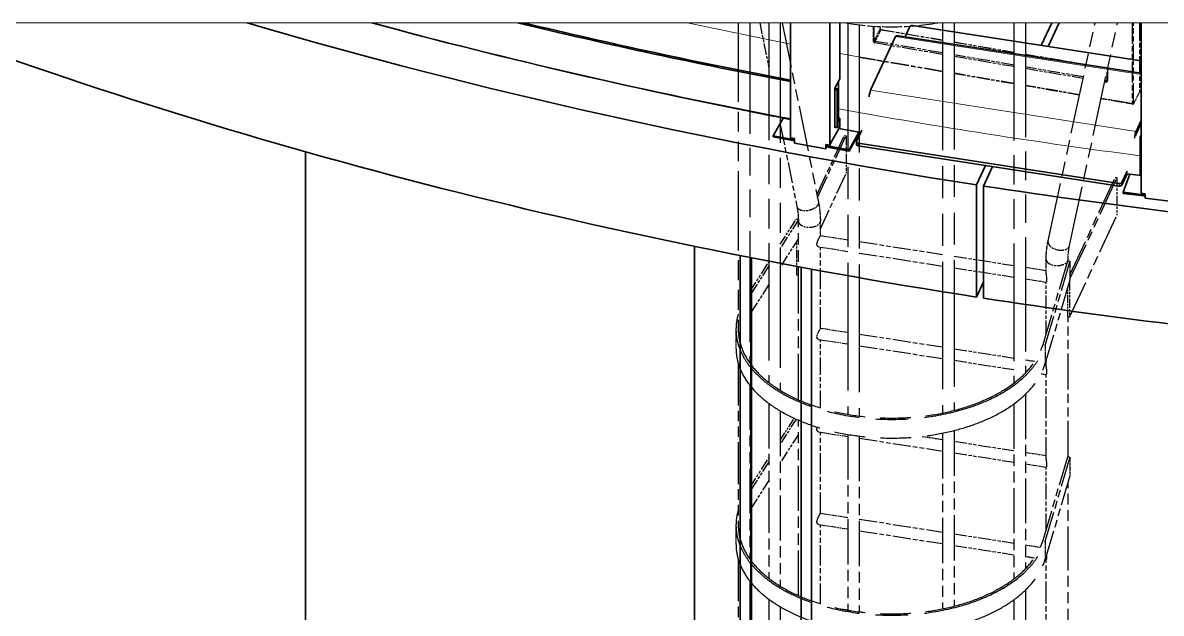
# Model space of a CAD drawing. Header units: millimetres. Extents: x 0 to 42050, y 0 to 29700.
# Drawn here: x 20302 to 22787, y 5804 to 7093 of the extents above; entities that cross this region are included whole.
import ezdxf

# ---------------------------------------------------------------- set-up
doc = ezdxf.new("R2010")
doc.units = ezdxf.units.MM
doc.header["$LTSCALE"] = 50
doc.linetypes.add('DOUBLE_DASH_CHAIN', pattern=[1.2403, 0.6614, -0.0827, 0.1654, -0.0827, 0.1654, -0.0827])
doc.layers.get('0').update_dxf_attribs({"lineweight": 18})
for name, color, linetype, lineweight in [('Detail Boundary', 7, 'Continuous', 18), ('Reference', 7, 'DOUBLE_DASH_CHAIN', 25), ('Visible', 7, 'Continuous', 35), ('Visible Narrow', 7, 'Continuous', 18)]:
    doc.layers.add(name, color=color, linetype=linetype, lineweight=lineweight)
doc.layers.add('P_Cable Ducts (CD)', color=30, linetype='Continuous', lineweight=18, true_color=0xff7f00)

# ---------------------------------------------------------------- blocks, each defined once
blk = doc.blocks.new('2dTransSymbol1')
at = {"layer": 'Detail Boundary', "flags": 128}
blk.add_lwpolyline([(381.649, 141.867), (381.649, 17.513), (631.877, 17.513), (631.877, 141.867), (381.649, 141.867)], dxfattribs=at)

msp = doc.modelspace()

# ---------------------------------------------------------------- linework, layer by layer
at = {"layer": 'P_Cable Ducts (CD)'}
for centre, major_axis, start_param, end_param in [((24500.67, 11283.11), (8030, 0), 4.2699824, 4.3906575), ((24500.67, 11326.38), (7830, 0), 4.3537636, 4.384312), ((24500.67, 11326.38), (7830, 0), 4.3988481, 4.4117172), ((24500.67, 11326.38), (8030, 0), 4.4064913, 4.4914768), ((24500.67, 11283.11), (8030, 0), 4.41233, 4.4127771)]:
    msp.add_ellipse(centre, major_axis=major_axis, ratio=0.5773503, start_param=start_param, end_param=end_param, dxfattribs=at)
at = {"layer": 'Reference', "ltscale": 5.227746}
msp.add_line((21863.74, 7093.33), (21863.74, 6420.96), dxfattribs=at)
at = {"layer": 'Reference', "ltscale": 7.338198}
msp.add_line((21888.74, 7093.33), (21888.74, 6350.19), dxfattribs=at)
at = {"layer": 'Reference', "ltscale": 0.750877}
msp.add_line((21910.54, 7093.33), (21930.38, 6995.15), dxfattribs=at)
at = {"layer": 'Reference', "ltscale": 7.757289}
msp.add_line((21930.38, 7093.33), (21930.38, 6307.75), dxfattribs=at)
at = {"layer": 'Reference', "ltscale": 7.92657}
msp.add_line((21955.38, 7093.33), (21955.38, 6290.61), dxfattribs=at)
at = {"layer": 'Reference', "ltscale": 2.997959}
msp.add_line((21959.51, 7093.33), (22038.72, 6701.35), dxfattribs=at)
at = {"layer": 'Reference', "ltscale": 8.436139}
msp.add_line((22102.77, 7092.56), (22102.77, 6238.23), dxfattribs=at)
at = {"layer": 'Reference', "ltscale": 8.436711}
msp.add_line((22127.77, 7088.9), (22127.77, 6234.51), dxfattribs=at)
at = {"layer": 'Reference', "ltscale": 0.249269}
msp.add_line((22158, 7085.99), (22158, 7053.92), dxfattribs=at)
at = {"layer": 'Reference', "ltscale": 0.241898}
msp.add_line((22160.49, 7054.7), (22160.49, 7085.82), dxfattribs=at)
at = {"layer": 'Reference', "ltscale": 0.038378}
msp.add_line((22173.52, 7085.12), (22173.52, 7080.17), dxfattribs=at)
at = {"layer": 'Reference', "ltscale": 0.035807}
msp.add_line((22173.6, 7085.11), (22173.6, 7080.49), dxfattribs=at)
at = {"layer": 'Reference', "ltscale": 8.416127}
msp.add_line((22309.65, 7093.33), (22309.65, 6241.03), dxfattribs=at)
at = {"layer": 'Reference', "ltscale": 8.3596}
msp.add_line((22334.65, 7093.33), (22334.65, 6246.76), dxfattribs=at)
at = {"layer": 'Reference', "ltscale": 7.769117}
msp.add_line((22465.53, 7093.33), (22465.53, 6306.55), dxfattribs=at)
at = {"layer": 'Reference', "ltscale": 7.552348}
msp.add_line((22490.53, 7093.33), (22490.53, 6328.51), dxfattribs=at)
at = {"layer": 'Reference', "ltscale": 3.887397}
msp.add_line((22539.99, 6616.84), (22642.7, 7093.33), dxfattribs=at)
at = {"layer": 'Reference', "ltscale": 3.969914}
msp.add_line((22586.91, 6606.72), (22691.8, 7093.33), dxfattribs=at)
at = {"layer": 'Reference', "ltscale": 1.374238}
msp.add_line((22723.82, 7093.33), (22723.82, 6916.58), dxfattribs=at)
at = {"layer": 'Reference', "ltscale": 1.380869}
msp.add_line((22726.31, 6915.72), (22726.31, 7093.33), dxfattribs=at)
at = {"layer": 'Reference', "ltscale": 1.182835}
msp.add_line((22739.34, 7093.33), (22739.34, 6941.19), dxfattribs=at)
at = {"layer": 'Reference', "ltscale": 1.17977}
msp.add_line((22739.42, 7093.33), (22739.42, 6941.59), dxfattribs=at)
at = {"layer": 'Reference', "ltscale": 0.29193}
for p, q in [((22173.52, 7080.17), (22160.49, 7054.7)), ((22162.4, 7052.74), (22175.44, 7078.21)), ((22726.31, 6915.72), (22739.34, 6941.19))]:
    msp.add_line(p, q, dxfattribs=at)
at = {"layer": 'Reference', "ltscale": 0.888378}
msp.add_line((22175.44, 7078.21), (22309.65, 7055.31), dxfattribs=at)
at = {"layer": 'Reference', "ltscale": 0.886152}
msp.add_line((22175.77, 7078.55), (22309.65, 7055.71), dxfattribs=at)
at = {"layer": 'Reference', "ltscale": 0.978411}
msp.add_line((22161.84, 7050), (22309.65, 7024.78), dxfattribs=at)
at = {"layer": 'Reference', "ltscale": 0.974659}
msp.add_line((22309.65, 7027.62), (22162.4, 7052.74), dxfattribs=at)
at = {"layer": 'Reference', "ltscale": 0.86628}
for p, q in [((22334.65, 7051.44), (22465.53, 7029.12)), ((22334.65, 7051.05), (22465.53, 7028.72)), ((22465.53, 7001.03), (22334.65, 7023.36)), ((22334.65, 7020.52), (22465.53, 6998.19)), ((22465.53, 6960.63), (22334.65, 6982.96)), ((22465.53, 6959.81), (22334.65, 6982.13))]:
    msp.add_line(p, q, dxfattribs=at)
at = {"layer": 'Reference', "ltscale": 1.203933}
for p, q in [((22309.65, 6987.22), (22127.77, 7018.25)), ((22309.65, 6986.4), (22127.77, 7017.42))]:
    msp.add_line(p, q, dxfattribs=at)
at = {"layer": 'Reference', "ltscale": 0.877262}
msp.add_line((22490.53, 7024.85), (22623.07, 7002.25), dxfattribs=at)
at = {"layer": 'Reference', "ltscale": 0.876717}
msp.add_line((22490.53, 7024.46), (22622.99, 7001.86), dxfattribs=at)
at = {"layer": 'Reference', "ltscale": 0.838603}
msp.add_line((22617.23, 6975.15), (22490.53, 6996.77), dxfattribs=at)
at = {"layer": 'Reference', "ltscale": 0.834698}
msp.add_line((22490.53, 6993.93), (22616.64, 6972.42), dxfattribs=at)
at = {"layer": 'Reference', "ltscale": 0.14297}
msp.add_line((22668.68, 6967.67), (22668.68, 6986.07), dxfattribs=at)
at = {"layer": 'Reference', "ltscale": 0.203282}
msp.add_line((22670.12, 6966.56), (22670.12, 6992.72), dxfattribs=at)
at = {"layer": 'Reference', "ltscale": 0.015002}
msp.add_line((22664, 6964.34), (22666.28, 6963.95), dxfattribs=at)
at = {"layer": 'Reference', "ltscale": 0.014849}
msp.add_line((22666.85, 6966.69), (22664.59, 6967.07), dxfattribs=at)
at = {"layer": 'Reference', "ltscale": 0.041038}
msp.add_line((22668.68, 6970.28), (22666.85, 6966.69), dxfattribs=at)
at = {"layer": 'Reference', "ltscale": 0.783006}
msp.add_line((22608.83, 6936.19), (22490.53, 6956.37), dxfattribs=at)
at = {"layer": 'Reference', "ltscale": 0.781871}
msp.add_line((22608.66, 6935.39), (22490.53, 6955.54), dxfattribs=at)
at = {"layer": 'Reference', "ltscale": 0.460483}
msp.add_line((22725.6, 6915.45), (22656.02, 6927.32), dxfattribs=at)
at = {"layer": 'Reference', "ltscale": 0.447603}
msp.add_line((22723.82, 6916.58), (22656.19, 6928.11), dxfattribs=at)
at = {"layer": 'Reference', "ltscale": 1.373472}
msp.add_line((21955.38, 6871.43), (21991.67, 6691.84), dxfattribs=at)
at = {"layer": 'Reference', "ltscale": 1.470525}
msp.add_line((22035.39, 6717.82), (22095.35, 6847.01), dxfattribs=at)
at = {"layer": 'Reference', "ltscale": 1.534485}
msp.add_line((22036.65, 6711.61), (22099.21, 6846.41), dxfattribs=at)
at = {"layer": 'Reference', "ltscale": 0.025294}
for p, q in [((22095.35, 6847.01), (22099.21, 6846.41)), ((22686.49, 6755.56), (22690.36, 6754.96)), ((22586.83, 6450.24), (22582.97, 6450.84))]:
    msp.add_line(p, q, dxfattribs=at)
at = {"layer": 'Reference', "ltscale": 0.634748}
for p, q in [((22099.21, 6846.41), (22099.21, 6764.76)), ((22690.36, 6754.96), (22690.36, 6673.31))]:
    msp.add_line(p, q, dxfattribs=at)
at = {"layer": 'Reference', "ltscale": 1.381975}
msp.add_line((22042.87, 6643.36), (22099.21, 6764.76), dxfattribs=at)
at = {"layer": 'Reference', "ltscale": 2.420318}
msp.add_line((22587.82, 6542.94), (22686.49, 6755.56), dxfattribs=at)
at = {"layer": 'Reference', "ltscale": 2.515089}
msp.add_line((22587.82, 6534.02), (22690.36, 6754.96), dxfattribs=at)
at = {"layer": 'Reference', "ltscale": 0.648613}
msp.add_line((21955.38, 6609.59), (21990.83, 6664.92), dxfattribs=at)
at = {"layer": 'Reference', "ltscale": 0.722084}
msp.add_line((21994.85, 6662.86), (21955.38, 6601.26), dxfattribs=at)
at = {"layer": 'Reference', "ltscale": 0.026099}
msp.add_line((21990.83, 6664.92), (21994.82, 6664.3), dxfattribs=at)
at = {"layer": 'Reference', "ltscale": 2.539291}
msp.add_line((22586.83, 6450.24), (22690.36, 6673.31), dxfattribs=at)
at = {"layer": 'Reference', "ltscale": 3.036305}
msp.add_line((21994.87, 6270.06), (21994.87, 6660.58), dxfattribs=at)
at = {"layer": 'Reference', "ltscale": 0.24846}
for p, q in [((22042.87, 6628.61), (22042.87, 6660.58)), ((22535.78, 6544.93), (22535.78, 6576.9))]:
    msp.add_line(p, q, dxfattribs=at)
at = {"layer": 'Reference', "ltscale": 0.722404}
for p, q in [((21994.87, 6622.07), (21955.38, 6560.44)), ((21994.87, 6194.43), (21955.38, 6132.8))]:
    msp.add_line(p, q, dxfattribs=at)
at = {"layer": 'Reference', "ltscale": 0.583212}
msp.add_line((21991.82, 6542.29), (21991.82, 6617.31), dxfattribs=at)
at = {"layer": 'Reference', "ltscale": 0.393611}
for p, q in [((22042.87, 6628.69), (22102.77, 6619.42)), ((22042.87, 6426.61), (22102.77, 6417.34)), ((22042.87, 6022.44), (22102.77, 6013.18))]:
    msp.add_line(p, q, dxfattribs=at)
at = {"layer": 'Reference', "ltscale": 1.195323}
for p, q in [((22127.77, 6615.56), (22309.65, 6587.42)), ((22127.77, 6590.26), (22309.65, 6562.12)), ((22127.77, 6413.47), (22309.65, 6385.34)), ((22127.77, 6388.18), (22309.65, 6360.04)), ((22127.77, 6186.09), (22309.65, 6157.96)), ((22127.77, 6009.31), (22309.65, 5981.17)), ((22127.77, 5984.01), (22309.65, 5955.87))]:
    msp.add_line(p, q, dxfattribs=at)
at = {"layer": 'Reference', "ltscale": 0.418935}
for p, q in [((22039.01, 6603.99), (22102.77, 6594.13)), ((22039.01, 6401.91), (22102.77, 6392.04)), ((22039.01, 6199.82), (22102.77, 6189.96)), ((22039.01, 5997.74), (22102.77, 5987.88))]:
    msp.add_line(p, q, dxfattribs=at)
at = {"layer": 'Reference', "ltscale": 1.375069}
for p, q in [((22042.87, 6426.53), (22042.87, 6603.39)), ((22042.87, 6022.36), (22042.87, 6199.23))]:
    msp.add_line(p, q, dxfattribs=at)
at = {"layer": 'Reference', "ltscale": 0.761923}
for p, q in [((21888.74, 6505.57), (21930.38, 6570.57)), ((21930.38, 6562.25), (21888.74, 6497.25)), ((21930.38, 6521.42), (21888.74, 6456.42)), ((21888.74, 6077.93), (21930.38, 6142.93)), ((21930.38, 6134.61), (21888.74, 6069.61)), ((21930.38, 6093.78), (21888.74, 6028.78))]:
    msp.add_line(p, q, dxfattribs=at)
at = {"layer": 'Reference', "ltscale": 0.860085}
for p, q in [((22334.65, 6583.55), (22465.53, 6563.3)), ((22334.65, 6558.25), (22465.53, 6538.01)), ((22334.65, 6381.47), (22465.53, 6361.22)), ((22334.65, 6356.17), (22465.53, 6335.92)), ((22334.65, 6179.39), (22465.53, 6159.14)), ((22334.65, 6154.09), (22465.53, 6133.84)), ((22334.65, 5977.3), (22465.53, 5957.06)), ((22334.65, 5952.01), (22465.53, 5931.76))]:
    msp.add_line(p, q, dxfattribs=at)
at = {"layer": 'Reference', "ltscale": 2.034098}
for p, q in [((22528.98, 6390.96), (22582.97, 6573.31)), ((22528.98, 5963.32), (22582.97, 6145.67))]:
    msp.add_line(p, q, dxfattribs=at)
at = {"layer": 'Reference', "ltscale": 2.031153}
for p, q in [((22587.82, 6572.56), (22533.91, 6390.48)), ((22587.82, 6531.74), (22533.91, 6349.65)), ((22587.82, 6144.92), (22533.91, 5962.84)), ((22587.82, 6104.1), (22533.91, 5922.01))]:
    msp.add_line(p, q, dxfattribs=at)
at = {"layer": 'Reference', "ltscale": 0.031779}
for p, q in [((22582.97, 6573.31), (22587.82, 6572.56)), ((22582.97, 6145.67), (22587.82, 6144.92))]:
    msp.add_line(p, q, dxfattribs=at)
at = {"layer": 'Reference', "ltscale": 0.028768}
msp.add_line((22583.78, 6573.19), (22583.78, 6576.9), dxfattribs=at)
at = {"layer": 'Reference', "ltscale": 0.317324}
for p, q in [((22587.82, 6572.56), (22587.82, 6531.74)), ((21858.71, 6423.55), (21858.71, 6382.73)), ((22533.91, 6390.48), (22533.91, 6349.65)), ((22587.82, 6144.92), (22587.82, 6104.1)), ((21858.71, 5995.91), (21858.71, 5955.09)), ((22533.91, 5962.84), (22533.91, 5922.01))]:
    msp.add_line(p, q, dxfattribs=at)
at = {"layer": 'Reference', "ltscale": 0.019919}
msp.add_line((21994.87, 6541.82), (21991.82, 6542.29), dxfattribs=at)
at = {"layer": 'Reference', "ltscale": 0.29732}
for p, q in [((22490.53, 6559.44), (22535.78, 6552.44)), ((22490.53, 6155.27), (22535.78, 6148.27))]:
    msp.add_line(p, q, dxfattribs=at)
at = {"layer": 'Reference', "ltscale": 0.297525}
for p, q in [((22490.53, 6534.14), (22535.82, 6527.13)), ((22490.53, 6129.97), (22535.82, 6122.97))]:
    msp.add_line(p, q, dxfattribs=at)
at = {"layer": 'Reference', "ltscale": 0.879983}
msp.add_line((22535.78, 6413.95), (22535.78, 6527.14), dxfattribs=at)
at = {"layer": 'Reference', "ltscale": 0.501533}
msp.add_line((22582.97, 6450.84), (22582.97, 6515.36), dxfattribs=at)
at = {"layer": 'Reference', "ltscale": 0.607649}
msp.add_line((22586.83, 6528.41), (22586.83, 6450.24), dxfattribs=at)
at = {"layer": 'Reference', "ltscale": 2.372643}
msp.add_line((22583.78, 6145.55), (22583.78, 6450.71), dxfattribs=at)
at = {"layer": 'Reference', "ltscale": 1.158244}
msp.add_line((22042.87, 6252.33), (22042.87, 6401.31), dxfattribs=at)
at = {"layer": 'Reference', "ltscale": 2.766044}
for p, q in [((21863.74, 6349.09), (21863.74, 5993.32)), ((21863.74, 5921.45), (21863.74, 5565.68))]:
    msp.add_line(p, q, dxfattribs=at)
at = {"layer": 'Reference', "ltscale": 0.137318}
msp.add_line((22490.53, 6357.35), (22511.44, 6354.12), dxfattribs=at)
at = {"layer": 'Reference', "ltscale": 0.010389}
msp.add_line((22534.19, 6350.6), (22535.78, 6350.35), dxfattribs=at)
at = {"layer": 'Reference', "ltscale": 0.102084}
msp.add_line((22535.78, 6342.85), (22535.78, 6355.99), dxfattribs=at)
at = {"layer": 'Reference', "ltscale": 0.019345}
msp.add_line((22490.53, 6332.06), (22493.49, 6331.6), dxfattribs=at)
at = {"layer": 'Reference', "ltscale": 0.073181}
msp.add_line((22524.67, 6326.78), (22535.82, 6325.05), dxfattribs=at)
at = {"layer": 'Reference', "ltscale": 1.432805}
for p, q in [((22535.78, 6140.77), (22535.78, 6325.06)), ((22535.78, 5736.6), (22535.78, 5920.89))]:
    msp.add_line(p, q, dxfattribs=at)
at = {"layer": 'Reference', "ltscale": 2.950695}
for p, q in [((21888.74, 6302.06), (21888.74, 5922.55)), ((21888.74, 5874.42), (21888.74, 5494.91))]:
    msp.add_line(p, q, dxfattribs=at)
at = {"layer": 'Reference', "ltscale": 2.962822}
for p, q in [((22490.53, 6281.94), (22490.53, 5900.87)), ((22490.53, 5854.3), (22490.53, 5473.23))]:
    msp.add_line(p, q, dxfattribs=at)
at = {"layer": 'Reference', "ltscale": 2.97048}
for p, q in [((21930.38, 6262.17), (21930.38, 5880.11)), ((21930.38, 5834.53), (21930.38, 5452.47))]:
    msp.add_line(p, q, dxfattribs=at)
at = {"layer": 'Reference', "ltscale": 2.975098}
for p, q in [((21955.38, 6245.62), (21955.38, 5862.97)), ((21955.38, 5817.98), (21955.38, 5435.33))]:
    msp.add_line(p, q, dxfattribs=at)
at = {"layer": 'Reference', "ltscale": 2.970844}
for p, q in [((22465.53, 6261.02), (22465.53, 5878.91)), ((22465.53, 5833.38), (22465.53, 5451.27))]:
    msp.add_line(p, q, dxfattribs=at)
at = {"layer": 'Reference', "ltscale": 0.558788}
msp.add_line((21955.38, 6181.95), (21985.92, 6229.62), dxfattribs=at)
at = {"layer": 'Reference', "ltscale": 0.634284}
msp.add_line((21990.05, 6227.73), (21955.38, 6173.62), dxfattribs=at)
at = {"layer": 'Reference', "ltscale": 2.979327}
msp.add_line((21994.87, 5842.42), (21994.87, 6225.61), dxfattribs=at)
at = {"layer": 'Reference', "ltscale": 2.984079}
msp.add_line((22102.77, 6194.39), (22102.77, 5810.59), dxfattribs=at)
at = {"layer": 'Reference', "ltscale": 2.984532}
msp.add_line((22127.77, 6190.74), (22127.77, 5806.87), dxfattribs=at)
at = {"layer": 'Reference', "ltscale": 0.293726}
msp.add_line((22264.95, 6190.17), (22309.65, 6183.25), dxfattribs=at)
at = {"layer": 'Reference', "ltscale": 2.983726}
msp.add_line((22309.65, 6197.15), (22309.65, 5813.39), dxfattribs=at)
at = {"layer": 'Reference', "ltscale": 2.98297}
msp.add_line((22334.65, 6202.78), (22334.65, 5819.12), dxfattribs=at)
at = {"layer": 'Reference', "ltscale": 1.062501}
msp.add_line((22535.78, 5986.31), (22535.78, 6122.97), dxfattribs=at)
at = {"layer": 'Reference', "ltscale": 2.896736}
msp.add_line((22583.78, 5717.91), (22583.78, 6090.48), dxfattribs=at)
at = {"layer": 'Reference', "ltscale": 1.340763}
msp.add_line((22042.87, 5824.69), (22042.87, 5997.15), dxfattribs=at)
at = {"layer": 'Reference', "ltscale": 0.215762}
msp.add_line((22490.53, 5953.19), (22523.38, 5948.11), dxfattribs=at)
at = {"layer": 'Reference', "ltscale": 0.129992}
msp.add_line((22490.53, 5927.89), (22510.33, 5924.83), dxfattribs=at)
at = {"layer": 'Reference', "ltscale": 0.014004}
msp.add_line((22533.67, 5921.22), (22535.82, 5920.89), dxfattribs=at)
at = {"layer": 'Reference', "ltscale": 0.100042}
msp.add_line((22087.53, 5813.45), (22102.77, 5811.09), dxfattribs=at)
at = {"layer": 'Reference', "ltscale": 0.060751}
msp.add_line((22127.77, 5807.23), (22137.03, 5805.79), dxfattribs=at)
at = {"layer": 'Reference', "ltscale": 1.294247}
msp.add_ellipse((22198.74, 7280.87), major_axis=(-340, 0), ratio=0.5773503, start_param=1.2709683, end_param=1.8706244, dxfattribs=at)
at = {"layer": 'Reference', "ltscale": 0.003548}
msp.add_ellipse((22171.6, 7080.49), major_axis=(2, 0), ratio=0.5773503, start_param=5.9959057, end_param=6.2831853, dxfattribs=at)
at = {"layer": 'Reference', "ltscale": 0.019844}
for centre, major_axis, ratio, start_param, end_param in [((22175.44, 7079.84), (-1.78, 0.91), 0.7830351, 0.3811179, 1.9519142), ((22158.57, 7055.02), (2, 0), 0.5773503, 4.4251093, 5.9959057), ((22162.4, 7054.37), (-1.78, 0.91), 0.7830351, 0.3811179, 1.9519142), ((22162.4, 7051.1), (-0.34, -1.97), 0.2313497, 3.7769314, 5.3477277), ((22666.85, 6965.06), (0.34, 1.97), 0.2313497, 0.6353387, 2.2061351)]:
    msp.add_ellipse(centre, major_axis=major_axis, ratio=ratio, start_param=start_param, end_param=end_param, dxfattribs=at)
at = {"layer": 'Reference', "ltscale": 0.007967}
msp.add_ellipse((22175.44, 7076.57), major_axis=(0.34, 1.97), ratio=0.2313497, start_param=0, end_param=0.6353387, dxfattribs=at)
at = {"layer": 'Reference', "ltscale": 0.039789}
for centre, major_axis, start_param, end_param in [((22161.84, 7053.26), (-3.56, 1.82), 0.3811179, 1.9519142), ((22666.28, 6967.22), (3.56, -1.82), 5.0935068, 6.6643032)]:
    msp.add_ellipse(centre, major_axis=major_axis, ratio=0.7830351, start_param=start_param, end_param=end_param, dxfattribs=at)
at = {"layer": 'Reference', "ltscale": 0.015005}
msp.add_ellipse((22666.85, 6968.32), major_axis=(1.78, -0.91), ratio=0.7830351, start_param=5.0935068, end_param=6.2831853, dxfattribs=at)
at = {"layer": 'Reference', "ltscale": 0.016197}
msp.add_ellipse((22670.68, 6967.67), major_axis=(-2, 0), ratio=0.5773503, start_param=0, end_param=1.2835167, dxfattribs=at)
at = {"layer": 'Reference', "ltscale": 0.003596}
msp.add_ellipse((22737.42, 6943.15), major_axis=(1.79, -2.12), ratio=0.4194686, start_param=0.1740295, end_param=0.4613092, dxfattribs=at)
at = {"layer": 'Reference', "ltscale": 0.024152}
msp.add_ellipse((22724.39, 6917.68), major_axis=(-1.79, 2.12), ratio=0.4194686, start_param=1.7448259, end_param=3.3156222, dxfattribs=at)
at = {"layer": 'Reference', "ltscale": 0.478564}
for centre, major_axis, ratio, start_param, end_param in [((22015.2, 6696.59), (23.52, 4.75), 0.5318828, 3.1415927, 6.2831853), ((22018.87, 6660.58), (-24, 0), 0.5773503, 0, 3.1415927), ((22563.45, 6611.78), (-23.46, 5.06), 0.6052752, 0, 3.1415927), ((22559.78, 6576.9), (-24, 0), 0.5773503, 0, 3.1415927)]:
    msp.add_ellipse(centre, major_axis=major_axis, ratio=ratio, start_param=start_param, end_param=end_param, dxfattribs=at)
at = {"layer": 'Reference', "ltscale": 8.620728}
for centre in [(22198.74, 6423.55), (22198.74, 5995.91)]:
    msp.add_ellipse(centre, major_axis=(340.03, 0), ratio=0.5773503, start_param=2.969375, end_param=6.1138884, dxfattribs=at)
at = {"layer": 'Reference', "ltscale": 8.064926}
for centre in [(22198.74, 6423.55), (22198.74, 5995.91)]:
    msp.add_ellipse(centre, major_axis=(-335.03, 0), ratio=0.5773503, start_param=6.2697997, end_param=9.255481, dxfattribs=at)
at = {"layer": 'Reference', "ltscale": 8.148591}
for centre in [(22198.74, 6382.73), (22198.74, 5955.09)]:
    msp.add_ellipse(centre, major_axis=(340.03, 0), ratio=0.5773503, start_param=3.1415927, end_param=6.1138884, dxfattribs=at)
at = {"layer": 'Reference', "ltscale": 0.024111}
msp.add_open_spline([(22173.6, 7080.49), (22173.6, 7080.4), (22173.62, 7080.27), (22173.72, 7080), (22173.79, 7079.86), (22173.98, 7079.58), (22174.09, 7079.45), (22174.37, 7079.19), (22174.52, 7079.07), (22174.86, 7078.86), (22175.04, 7078.77), (22175.41, 7078.63), (22175.6, 7078.58), (22175.77, 7078.55)], degree=3, knots=[1.5707963, 1.5707963, 1.5707963, 1.5707963, 1.8849556, 1.8849556, 2.1540288, 2.1540288, 2.4039077, 2.4039077, 2.6515326, 2.6515326, 2.8999149, 2.8999149, 3.1415927, 3.1415927, 3.1415927, 3.1415927], dxfattribs=at)
at = {"layer": 'Reference', "ltscale": 0.006018}
msp.add_open_spline([(22668.68, 6967.67), (22668.68, 6967.65), (22668.68, 6967.62), (22668.68, 6967.58), (22668.68, 6967.56), (22668.67, 6967.53), (22668.67, 6967.51), (22668.66, 6967.48), (22668.65, 6967.47), (22668.64, 6967.44), (22668.63, 6967.42), (22668.63, 6967.41)], degree=3, knots=[1.57079633, 1.57079633, 1.57079633, 1.57079633, 1.6470199, 1.6470199, 1.72324347, 1.72324347, 1.79946704, 1.79946704, 1.87569062, 1.87569062, 1.95191419, 1.95191419, 1.95191419, 1.95191419], dxfattribs=at)
at = {"layer": 'Reference', "ltscale": 0.252232}
msp.add_open_spline([(21991.67, 6691.84), (21992.1, 6689.73), (21992.48, 6687.62), (21993.17, 6683.41), (21993.46, 6681.31), (21993.97, 6677.12), (21994.19, 6675.04), (21994.53, 6670.88), (21994.65, 6668.81), (21994.82, 6664.68), (21994.87, 6662.63), (21994.87, 6660.58)], degree=3, knots=[6.10865238, 6.10865238, 6.10865238, 6.10865238, 6.14355897, 6.14355897, 6.17846555, 6.17846555, 6.21337214, 6.21337214, 6.24827872, 6.24827872, 6.28318531, 6.28318531, 6.28318531, 6.28318531], dxfattribs=at)
at = {"layer": 'Reference', "ltscale": 0.302618}
msp.add_open_spline([(22038.72, 6701.35), (22039.27, 6698.63), (22039.77, 6695.91), (22040.65, 6690.47), (22041.03, 6687.75), (22041.7, 6682.31), (22041.98, 6679.58), (22042.42, 6674.14), (22042.59, 6671.43), (22042.81, 6666), (22042.87, 6663.29), (22042.87, 6660.58)], degree=3, knots=[6.10865238, 6.10865238, 6.10865238, 6.10865238, 6.14355897, 6.14355897, 6.17846555, 6.17846555, 6.21337214, 6.21337214, 6.24827872, 6.24827872, 6.28318531, 6.28318531, 6.28318531, 6.28318531], dxfattribs=at)
at = {"layer": 'Reference', "ltscale": 0.244894}
for points in [[(22039.01, 6603.99), (22038.71, 6604.04), (22038.41, 6604.14), (22037.43, 6604.62), (22036.72, 6605.29), (22035.96, 6606.71), (22035.76, 6607.25), (22035.49, 6608.43), (22035.42, 6609.07), (22035.42, 6610.38), (22035.49, 6611.09), (22035.76, 6612.57), (22035.96, 6613.34), (22036.72, 6615.68), (22037.43, 6617.27), (22038.83, 6620.14), (22039.62, 6621.63), (22040.68, 6623.63), (22041.01, 6624.26), (22041.59, 6625.41), (22041.84, 6625.93), (22042.26, 6626.82), (22042.43, 6627.22), (22042.69, 6627.89), (22042.78, 6628.16), (22042.85, 6628.47), (22042.86, 6628.55), (22042.86, 6628.61)], [(22039.01, 6401.91), (22038.71, 6401.96), (22038.41, 6402.05), (22037.43, 6402.54), (22036.72, 6403.21), (22035.96, 6404.63), (22035.76, 6405.17), (22035.49, 6406.35), (22035.42, 6406.98), (22035.42, 6408.3), (22035.49, 6409.01), (22035.76, 6410.49), (22035.96, 6411.26), (22036.72, 6413.6), (22037.43, 6415.19), (22038.83, 6418.06), (22039.62, 6419.55), (22040.68, 6421.55), (22041.01, 6422.18), (22041.59, 6423.33), (22041.84, 6423.85), (22042.26, 6424.74), (22042.43, 6425.14), (22042.69, 6425.81), (22042.78, 6426.08), (22042.85, 6426.38), (22042.86, 6426.47), (22042.86, 6426.53)], [(22039.01, 5997.74), (22038.71, 5997.79), (22038.41, 5997.89), (22037.43, 5998.37), (22036.72, 5999.04), (22035.96, 6000.46), (22035.76, 6001), (22035.49, 6002.18), (22035.42, 6002.82), (22035.42, 6004.13), (22035.49, 6004.84), (22035.76, 6006.32), (22035.96, 6007.09), (22036.72, 6009.43), (22037.43, 6011.02), (22038.83, 6013.89), (22039.62, 6015.38), (22040.68, 6017.38), (22041.01, 6018.01), (22041.59, 6019.16), (22041.84, 6019.68), (22042.26, 6020.57), (22042.43, 6020.98), (22042.69, 6021.64), (22042.78, 6021.91), (22042.85, 6022.22), (22042.86, 6022.3), (22042.86, 6022.36)]]:
    msp.add_open_spline(points, degree=3, knots=[2.6928826, 2.6928826, 2.6928826, 2.6928826, 2.8870911, 2.8870911, 3.3693304, 3.3693304, 3.61045, 3.61045, 3.8515697, 3.8515697, 4.0926893, 4.0926893, 4.333809, 4.333809, 4.8160483, 4.8160483, 5.2967014, 5.2967014, 5.5370279, 5.5370279, 5.7773545, 5.7773545, 6.0176811, 6.0176811, 6.2580076, 6.2580076, 6.4073438, 6.4073438, 6.4073438, 6.4073438], dxfattribs=at)
at = {"layer": 'Reference', "ltscale": 0.303557}
msp.add_open_spline([(22535.78, 6576.9), (22535.78, 6579.61), (22535.84, 6582.31), (22536.06, 6587.69), (22536.23, 6590.38), (22536.68, 6595.73), (22536.96, 6598.4), (22537.63, 6603.71), (22538.03, 6606.35), (22538.93, 6611.61), (22539.43, 6614.23), (22539.99, 6616.84)], degree=3, knots=[3.14159265, 3.14159265, 3.14159265, 3.14159265, 3.17649924, 3.17649924, 3.21140582, 3.21140582, 3.24631241, 3.24631241, 3.28121899, 3.28121899, 3.31612558, 3.31612558, 3.31612558, 3.31612558], dxfattribs=at)
at = {"layer": 'Reference', "ltscale": 0.251591}
msp.add_open_spline([(22583.78, 6576.9), (22583.78, 6578.94), (22583.83, 6580.98), (22583.99, 6585.03), (22584.12, 6587.04), (22584.46, 6591.05), (22584.67, 6593.04), (22585.17, 6596.99), (22585.46, 6598.96), (22586.13, 6602.86), (22586.5, 6604.8), (22586.91, 6606.72)], degree=3, knots=[3.14159265, 3.14159265, 3.14159265, 3.14159265, 3.17649924, 3.17649924, 3.21140582, 3.21140582, 3.24631241, 3.24631241, 3.28121899, 3.28121899, 3.31612558, 3.31612558, 3.31612558, 3.31612558], dxfattribs=at)
at = {"layer": 'Reference', "ltscale": 0.161518}
for points in [[(22535.79, 6544.93), (22535.79, 6543.88), (22535.85, 6542.77), (22536.08, 6540.13), (22536.29, 6538.39), (22536.56, 6535.9), (22536.63, 6535.09), (22536.73, 6533.55), (22536.76, 6532.82), (22536.76, 6531.51), (22536.73, 6530.89), (22536.63, 6529.77), (22536.56, 6529.27), (22536.29, 6528.01), (22536.08, 6527.48), (22535.89, 6527.18), (22535.84, 6527.13), (22535.82, 6527.14)], [(22535.79, 6342.85), (22535.79, 6341.8), (22535.85, 6340.69), (22536.08, 6338.05), (22536.29, 6336.31), (22536.56, 6333.82), (22536.63, 6333), (22536.73, 6331.46), (22536.76, 6330.74), (22536.76, 6329.43), (22536.73, 6328.8), (22536.63, 6327.68), (22536.56, 6327.19), (22536.29, 6325.92), (22536.08, 6325.4), (22535.89, 6325.09), (22535.84, 6325.05), (22535.82, 6325.05)], [(22535.79, 6140.77), (22535.79, 6139.71), (22535.85, 6138.61), (22536.08, 6135.96), (22536.29, 6134.23), (22536.56, 6131.73), (22536.63, 6130.92), (22536.73, 6129.38), (22536.76, 6128.66), (22536.76, 6127.34), (22536.73, 6126.72), (22536.63, 6125.6), (22536.56, 6125.1), (22536.29, 6123.84), (22536.08, 6123.32), (22535.89, 6123.01), (22535.84, 6122.97), (22535.82, 6122.97)]]:
    msp.add_open_spline(points, degree=3, knots=[2.5557741, 2.5557741, 2.5557741, 2.5557741, 2.8870911, 2.8870911, 3.3693304, 3.3693304, 3.61045, 3.61045, 3.8515697, 3.8515697, 4.0926893, 4.0926893, 4.333809, 4.333809, 4.8160483, 4.8160483, 5.0102567, 5.0102567, 5.0102567, 5.0102567], dxfattribs=at)
at = {"layer": 'Reference', "ltscale": 0.109949}
msp.add_open_spline([(22039.01, 6199.83), (22038.71, 6199.87), (22038.41, 6199.97), (22037.43, 6200.46), (22036.72, 6201.13), (22035.96, 6202.55), (22035.76, 6203.09), (22035.49, 6204.26), (22035.42, 6204.9), (22035.42, 6206.21), (22035.49, 6206.92), (22035.76, 6208.4), (22035.96, 6209.18), (22036.25, 6210.06), (22036.28, 6210.16), (22036.31, 6210.26)], degree=3, knots=[2.6928826, 2.6928826, 2.6928826, 2.6928826, 2.8870911, 2.8870911, 3.3693304, 3.3693304, 3.61045, 3.61045, 3.8515697, 3.8515697, 4.0926893, 4.0926893, 4.333809, 4.333809, 4.3649477, 4.3649477, 4.3649477, 4.3649477], dxfattribs=at)
at = {"layer": 'Reference', "ltscale": 0.108718}
msp.add_open_spline([(22536.45, 5930.62), (22536.46, 5930.57), (22536.46, 5930.53), (22536.56, 5929.65), (22536.63, 5928.84), (22536.73, 5927.3), (22536.76, 5926.57), (22536.76, 5925.26), (22536.73, 5924.64), (22536.63, 5923.52), (22536.56, 5923.02), (22536.29, 5921.76), (22536.08, 5921.23), (22535.89, 5920.93), (22535.84, 5920.88), (22535.82, 5920.89)], degree=3, knots=[3.3565343, 3.3565343, 3.3565343, 3.3565343, 3.3693304, 3.3693304, 3.61045, 3.61045, 3.8515697, 3.8515697, 4.0926893, 4.0926893, 4.333809, 4.333809, 4.8160483, 4.8160483, 5.0102567, 5.0102567, 5.0102567, 5.0102567], dxfattribs=at)
at = {"layer": 'Visible'}
for p, q in [((21977.67, 6841.96), (21977.67, 7093.33)), ((22063.36, 6826.07), (22063.36, 7093.33)), ((22085.68, 7093.33), (22085.68, 6970.71)), ((22238.08, 7085.05), (22227.67, 7062.63)), ((22244.2, 7087.09), (22743.06, 7009.92)), ((22743.06, 6720.92), (22743.06, 7093.33)), ((22207.04, 7063.08), (22152.64, 6945.86)), ((22209.18, 7065.49), (22743.06, 6982.9)), ((22074.36, 6950.37), (22085.68, 6970.71)), ((22082.45, 6964.9), (22082.45, 6884.83)), ((22074.36, 6864.64), (22074.36, 6950.37)), ((22080.97, 6948.79), (22079.47, 6946.04)), ((22079.47, 6946.04), (22079.47, 6864.39)), ((22080.97, 6867.14), (22080.97, 6948.79)), ((21961.53, 6884.9), (21940.12, 6846.42)), ((21961.53, 6884.9), (21977.67, 6881.91)), ((22080.97, 6882.18), (22082.82, 6885.5)), ((22085.68, 6884.98), (22080.97, 6876.52)), ((22082.82, 6885.5), (22085.68, 6884.98)), ((22085.68, 6884.98), (22085.68, 6866.2)), ((22085.68, 6866.2), (22066.11, 6831.01)), ((22074.71, 6865.25), (22074.36, 6864.64)), ((22079.47, 6864.39), (22080.97, 6867.14)), ((22127.19, 6854.18), (22083.5, 6862.28)), ((22743.06, 6879.61), (22732.19, 6856.2)), ((22732.19, 6850.49), (22743.06, 6873.9)), ((21940.12, 6846.42), (21979.16, 6839.18)), ((21940.12, 6846.42), (21940.12, 6843.97)), ((21940.12, 6843.97), (21979.16, 6836.73)), ((21986.24, 6840.37), (21977.67, 6841.96)), ((21979.16, 6839.18), (21984.87, 6838.12)), ((21979.16, 6836.73), (21986.24, 6835.42)), ((21984.87, 6840.62), (21984.87, 6838.12)), ((21986.24, 6840.37), (21986.24, 6830.57)), ((22127.19, 6854.18), (22105.79, 6815.7)), ((22127.19, 6851.73), (22105.79, 6813.25)), ((22133.07, 6858.8), (22121.6, 6834.08)), ((22127.19, 6851.73), (22127.19, 6854.18)), ((22742.23, 6846.37), (22741.14, 6843.55)), ((22741.14, 6843.55), (22741.14, 6761.9)), ((21986.24, 6830.57), (22054.79, 6817.86)), ((22063.36, 6826.07), (22054.79, 6827.66)), ((22054.79, 6817.86), (22054.79, 6827.66)), ((22054.79, 6817.86), (22055.71, 6819.51)), ((22055.71, 6819.51), (22055.71, 6827.49)), ((22058.19, 6827.03), (22058.19, 6822.08)), ((22058.19, 6822.08), (22066.76, 6820.49)), ((22061.04, 6826.5), (22061.04, 6824)), ((22061.04, 6824), (22062.3, 6826.26)), ((22061.04, 6824), (22066.76, 6822.94)), ((22066.11, 6831.01), (22063.36, 6826.07)), ((22105.79, 6815.7), (22066.76, 6822.94)), ((22066.76, 6820.49), (22105.79, 6813.25)), ((22105.79, 6815.7), (22105.79, 6813.25)), ((22121.43, 6833.33), (22121.43, 6827.61)), ((22125.14, 6830.54), (22695.03, 6742.38)), ((22125.14, 6824.83), (22695.03, 6736.66)), ((22712.61, 6769.1), (22701.16, 6744.42)), ((22701.16, 6738.7), (22712.61, 6763.38)), ((22718.48, 6762.71), (22703.7, 6723.21)), ((22718.48, 6762.71), (22743.06, 6759.64)), ((22703.7, 6723.21), (22743.77, 6718.21)), ((22703.7, 6723.21), (22703.7, 6720.76)), ((22703.7, 6720.76), (22743.77, 6715.76)), ((22751.86, 6719.82), (22743.06, 6720.92)), ((22743.77, 6718.21), (22749.64, 6717.47)), ((22743.77, 6715.76), (22751.86, 6714.75)), ((22749.64, 6720.1), (22749.64, 6717.47)), ((22751.86, 6719.82), (22751.86, 6710.02)), ((22751.86, 6710.02), (22822.23, 6701.24))]:
    msp.add_line(p, q, dxfattribs=at)
at = {"layer": 'Visible', "color": 9, "true_color": 0xc0c0c0}
for p, q in [((22524.86, 7043.67), (22547.91, 7093.33)), ((22564.48, 7093.33), (22540.32, 7041.28)), ((20918.77, 3270.59), (20918.77, 6811.56)), ((22383.57, 6739.23), (22403.32, 6781.79)), ((22418.78, 6779.4), (22399.03, 6736.84)), ((22383.57, 6494.28), (22383.57, 6739.23)), ((22399.03, 6736.84), (22399.03, 6491.89)), ((21768.28, 1829.83), (21768.28, 6605.08)), ((21867.78, 1801.49), (21867.78, 6585.06)), ((21891.43, 1823.73), (21891.43, 6580.42)), ((21892.4, 1796.66), (21892.4, 6580.23)), ((22001.21, 1784.16), (22001.21, 6559.5)), ((22023.43, 1803.97), (22023.43, 6555.39)), ((22399.03, 6527.59), (22383.57, 6494.28))]:
    msp.add_line(p, q, dxfattribs=at)
for centre, major_axis, start_param, end_param in [((24500.67, 11038.16), (-8150, 0), 0.9942689, 1.3080153), ((24500.67, 11283.11), (8150, 0), 4.2398545, 4.449608), ((24500.67, 11283.11), (8150, 0), 4.4515712, 4.5068651), ((24500.67, 11038.16), (-8150, 0), 1.3099785, 1.3652724)]:
    msp.add_ellipse(centre, major_axis=major_axis, ratio=0.5773503, start_param=start_param, end_param=end_param, dxfattribs=at)
at = {"layer": 'Visible'}
for centre, major_axis, ratio, start_param, end_param in [((24500.67, 11311.69), (8074.5, 0), 0.5773503, 4.2726751, 4.3946009), ((24500.67, 11393.34), (8074.5, 0), 0.5773503, 4.3158106, 4.3946009), ((24500.67, 11393.34), (8069.5, 0), 0.5773503, 4.3172929, 4.3943971), ((22242.91, 7084.31), (-5, 0), 0.5773503, 4.4505896, 6.0213859), ((22207.04, 7051.65), (2.14, 13.84), 0.2113249, 0, 0.6319143), ((24500.67, 11393.34), (8069.5, 0), 0.5773503, 4.4069869, 4.4078456), ((24500.67, 11393.34), (8074.5, 0), 0.5773503, 4.4071821, 4.4078456), ((22152.64, 6934.43), (-2.14, -13.84), 0.2113249, 3.773507, 4.9790961), ((24500.67, 11311.69), (8074.5, 0), 0.5773503, 4.4071821, 4.4078456), ((22732.19, 6844.77), (-2.14, -13.84), 0.2113249, 3.773507, 4.9790961), ((22732.19, 6844.77), (1.07, 6.92), 0.2113249, 0.6319143, 1.4071077), ((24500.67, 11393.34), (8074.5, 0), 0.5773503, 4.4927143, 4.4929573), ((24500.67, 11393.34), (8069.5, 0), 0.5773503, 4.4927143, 4.4928191), ((22126.43, 6833.33), (-5, 0), 0.5773503, 6.0213859, 7.5921822), ((22126.43, 6827.61), (-5, 0), 0.5773503, 0, 1.3089969), ((24500.67, 11283.11), (8030, 0), 0.5773503, 4.4878336, 4.4885793), ((24500.67, 11311.69), (8074.5, 0), 0.5773503, 4.4927143, 4.4929573), ((22696.33, 6745.17), (5, 0), 0.5773503, 4.4505896, 6.0213859), ((22696.33, 6739.45), (5, 0), 0.5773503, 4.4505896, 6.0213859)]:
    msp.add_ellipse(centre, major_axis=major_axis, ratio=ratio, start_param=start_param, end_param=end_param, dxfattribs=at)
at = {"layer": 'Visible Narrow'}
for p, q in [((22743.06, 6980.16), (22207.04, 7063.08)), ((22732.19, 6856.2), (22152.64, 6945.86)), ((21979.16, 6836.73), (21979.16, 6839.18)), ((22732.19, 6850.49), (22732.19, 6856.2)), ((22066.76, 6822.94), (22066.76, 6820.49)), ((22125.14, 6824.83), (22125.14, 6830.54)), ((22695.03, 6742.38), (22695.03, 6736.66)), ((22701.16, 6738.7), (22701.16, 6744.42)), ((22743.77, 6715.76), (22743.77, 6718.21))]:
    msp.add_line(p, q, dxfattribs=at)

# ---------------------------------------------------------------- block references
at = {"xscale": 50, "yscale": 50, "zscale": 50}
msp.add_blockref('2dTransSymbol1', (0, 0), dxfattribs=at)

doc.saveas('drawing.dxf')
